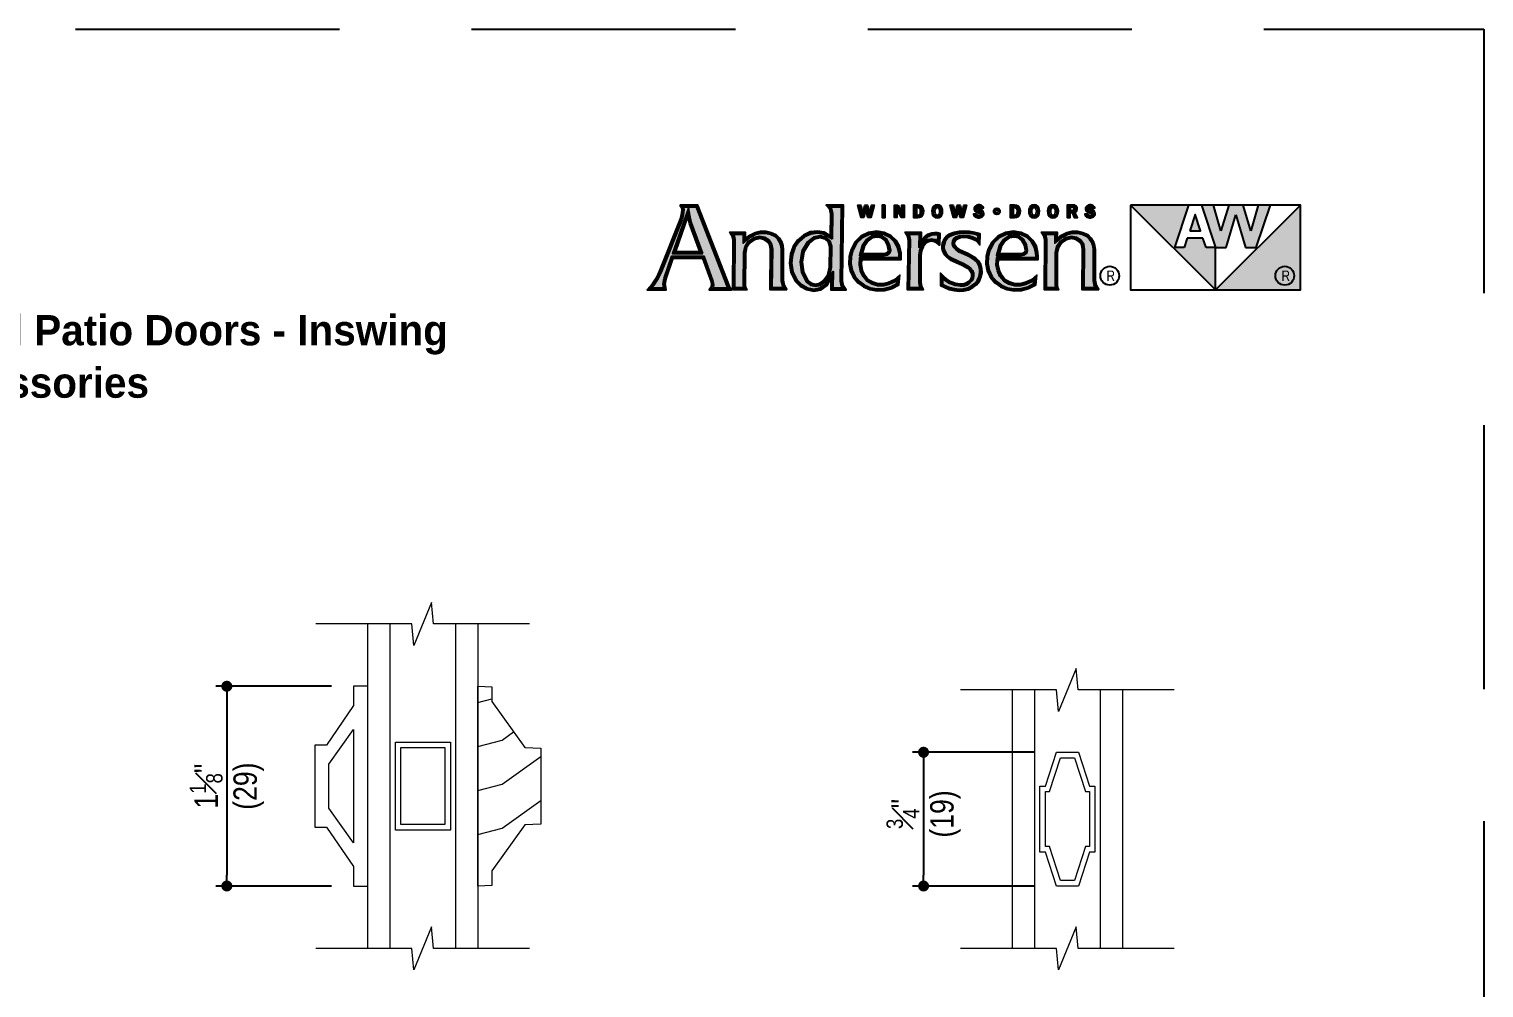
# Model space of a CAD drawing. Extents: x 0 to 323, y 0 to 44.
# Drawn here: x 314.74 to 323, y 38.55 to 44 of the extents above; entities that cross this region are included whole.
import ezdxf

# ---------------------------------------------------------------- set-up
doc = ezdxf.new("R2010")
doc.units = 0
doc.header["$LTSCALE"] = 6
doc.header["$MEASUREMENT"] = 0
doc.linetypes.add('DASHED', pattern=[0.75, 0.5, -0.25])
doc.layers.get('0').update_dxf_attribs({"linetype": 'CONTINUOUS'})
doc.layers.get('Defpoints').update_dxf_attribs({"linetype": 'CONTINUOUS'})
doc.layers.add('A-ANNO-DIMS', color=3, linetype='CONTINUOUS')
doc.layers.add('A-ANNO-TEXT', color=4, linetype='CONTINUOUS')
doc.layers.add('A-DETL-MCUT', color=6, linetype='CONTINUOUS', lineweight=20)
doc.layers.add('A-DETL-PATT', color=8, linetype='CONTINUOUS', lineweight=5)
doc.layers.add('PLOT VIEW', color=1, linetype='DASHED', plot=False)
doc.styles.add('ADF Text', font='FRABK.TTF', dxfattribs={"width": 0.85})
doc.dimstyles.new('ADF 6 inches equals 1 foot', dxfattribs={"dimtxt": 0.132812, "dimasz": 0.0625, "dimexe": 0.0625, "dimexo": 0.125, "dimgap": 0.03125, "dimtad": 1, "dimdec": 6, "dimzin": 3, "dimdsep": 46, "dimlunit": 4, "dimtxsty": 'ADF Text', "dimblk": 'DOT', "dimcen": 0, "dimclrd": 256, "dimclre": 256, "dimclrt": 256, "dimadec": 0, "dimazin": 0, "dimtfac": 0.7, "dimtdec": 6, "dimtix": 1, "dimtmove": 0, "dimatfit": 0, "dimldrblk": 'DOT', "dimfxl": 0, "dimfrac": 1, "dimtolj": 1, "dimtzin": 4, "dimlwd": -1, "dimlwe": -1, "dimarcsym": 0})

# ---------------------------------------------------------------- blocks, each defined once
blk = doc.blocks.new('AW  Logo')
at = {"layer": 'A-ANNO-TEXT'}
h = blk.add_hatch(color=8, dxfattribs=at)
h.dxf.hatch_style = 1
h.paths.add_polyline_path([(-8.861, -2.582), (-8.757, -2.867), (-8.751, -2.906), (-8.759, -2.941), (-8.587, -2.941), (-8.593, -2.929), (-8.945, -2.023), (-9.093, -2.023), (-9.088, -2.056), (-9.094, -2.114), (-9.109, -2.164), (-9.347, -2.763), (-9.384, -2.84), (-9.431, -2.913), (-9.453, -2.941), (-9.316, -2.941), (-9.323, -2.899), (-9.313, -2.833), (-9.226, -2.582)])
h.paths.add_polyline_path([(-8.872, -2.552), (-9.216, -2.552), (-9.037, -2.035), (-9.012, -2.161), (-9.001, -2.201)], flags=16)
h.paths.add_polyline_path([(-8.889, -2.541), (-9.199, -2.541), (-9.04, -2.079), (-9.023, -2.164), (-9.012, -2.205)], flags=0)
h.paths.add_polyline_path([(-8.905, -2.529), (-9.183, -2.529), (-9.043, -2.124), (-9.023, -2.208)], flags=0)
h.paths.add_polyline_path([(-8.411, -2.544), (-8.397, -2.475), (-8.357, -2.415), (-8.297, -2.374), (-8.227, -2.358), (-8.169, -2.368), (-8.12, -2.399), (-8.088, -2.448), (-8.079, -2.503), (-8.083, -2.941), (-7.957, -2.941), (-7.969, -2.92), (-7.981, -2.857), (-7.981, -2.512), (-7.986, -2.466), (-8.001, -2.423), (-8.025, -2.385), (-8.055, -2.354), (-8.105, -2.332), (-8.159, -2.321), (-8.215, -2.321), (-8.27, -2.332), (-8.326, -2.362), (-8.416, -2.434), (-8.415, -2.33), (-8.524, -2.33), (-8.517, -2.34), (-8.506, -2.396), (-8.509, -2.941), (-8.409, -2.941), (-8.414, -2.91)])
h.paths.add_polyline_path([(-7.298, -2.023), (-7.421, -2.023), (-7.413, -2.032), (-7.398, -2.096), (-7.403, -2.389), (-7.501, -2.331), (-7.57, -2.319), (-7.647, -2.329), (-7.717, -2.361), (-7.78, -2.415), (-7.826, -2.482), (-7.854, -2.56), (-7.866, -2.661), (-7.849, -2.76), (-7.805, -2.85), (-7.752, -2.903), (-7.686, -2.939), (-7.613, -2.954), (-7.539, -2.94), (-7.478, -2.897), (-7.393, -2.755), (-7.395, -2.941), (-7.287, -2.941), (-7.296, -2.927), (-7.308, -2.866)])
h.paths.add_polyline_path([(-7.406, -2.468), (-7.409, -2.71), (-7.433, -2.8), (-7.487, -2.876), (-7.534, -2.91), (-7.591, -2.922), (-7.648, -2.91), (-7.696, -2.875), (-7.75, -2.766), (-7.767, -2.647), (-7.746, -2.525), (-7.684, -2.416), (-7.616, -2.366), (-7.539, -2.35), (-7.472, -2.367), (-7.426, -2.41)], flags=16)
h.paths.add_polyline_path([(-7.418, -2.469), (-7.42, -2.709), (-7.444, -2.795), (-7.495, -2.868), (-7.538, -2.899), (-7.591, -2.91), (-7.643, -2.899), (-7.687, -2.868), (-7.739, -2.762), (-7.755, -2.647), (-7.735, -2.529), (-7.675, -2.424), (-7.611, -2.377), (-7.539, -2.362), (-7.478, -2.378), (-7.436, -2.417)], flags=0)
h.paths.add_polyline_path([(-7.429, -2.471), (-7.432, -2.707), (-7.454, -2.79), (-7.504, -2.86), (-7.543, -2.889), (-7.591, -2.899), (-7.638, -2.889), (-7.678, -2.86), (-7.728, -2.759), (-7.744, -2.647), (-7.724, -2.533), (-7.666, -2.432), (-7.606, -2.387), (-7.539, -2.374), (-7.483, -2.388), (-7.446, -2.423)], flags=0)
h.paths.add_polyline_path([(-7.089, -2.594), (-6.643, -2.594), (-6.642, -2.581), (-6.644, -2.545), (-6.661, -2.477), (-6.696, -2.417), (-6.746, -2.369), (-6.818, -2.333), (-6.897, -2.32), (-6.984, -2.334), (-7.062, -2.373), (-7.126, -2.434), (-7.167, -2.513), (-7.187, -2.587), (-7.19, -2.664), (-7.175, -2.739), (-7.144, -2.809), (-7.097, -2.865), (-7.037, -2.91), (-6.968, -2.939), (-6.891, -2.952), (-6.812, -2.948), (-6.736, -2.928), (-6.667, -2.891), (-6.663, -2.852), (-6.682, -2.868), (-6.758, -2.902), (-6.821, -2.918), (-6.887, -2.917), (-6.95, -2.899), (-7.008, -2.865), (-7.052, -2.811), (-7.081, -2.749), (-7.094, -2.681)])
h.paths.add_polyline_path([(-7.094, -2.573), (-7.061, -2.463), (-7.012, -2.39), (-6.955, -2.351), (-6.888, -2.339), (-6.83, -2.352), (-6.784, -2.388), (-6.751, -2.447), (-6.738, -2.515), (-6.747, -2.545), (-6.772, -2.566), (-6.811, -2.573)], flags=16)
h.paths.add_polyline_path([(-7.078, -2.561), (-7.051, -2.468), (-7.003, -2.398), (-6.951, -2.362), (-6.888, -2.351), (-6.836, -2.363), (-6.793, -2.396), (-6.762, -2.451), (-6.75, -2.514), (-6.757, -2.538), (-6.777, -2.555), (-6.812, -2.561)], flags=0)
h.paths.add_polyline_path([(-7.063, -2.55), (-7.04, -2.473), (-6.995, -2.406), (-6.947, -2.373), (-6.888, -2.363), (-6.841, -2.373), (-6.802, -2.404), (-6.773, -2.455), (-6.762, -2.514), (-6.767, -2.531), (-6.782, -2.544), (-6.813, -2.55)], flags=0)
h.paths.add_polyline_path([(-6.418, -2.571), (-6.413, -2.516), (-6.391, -2.462), (-6.354, -2.415), (-6.316, -2.395), (-6.275, -2.388), (-6.233, -2.394), (-6.205, -2.408), (-6.203, -2.338), (-6.212, -2.335), (-6.239, -2.333), (-6.264, -2.336), (-6.305, -2.352), (-6.34, -2.378), (-6.417, -2.479), (-6.416, -2.33), (-6.532, -2.33), (-6.524, -2.342), (-6.513, -2.4), (-6.524, -2.941), (-6.405, -2.941), (-6.41, -2.93), (-6.42, -2.88)])
h.paths.add_polyline_path([(-5.96, -2.534), (-5.996, -2.51), (-6.027, -2.476), (-6.038, -2.442), (-6.032, -2.407), (-6.016, -2.381), (-5.993, -2.362), (-5.952, -2.346), (-5.909, -2.341), (-5.856, -2.346), (-5.806, -2.361), (-5.768, -2.379), (-5.747, -2.394), (-5.746, -2.344), (-5.787, -2.332), (-5.846, -2.323), (-5.905, -2.319), (-5.959, -2.322), (-6.011, -2.333), (-6.06, -2.353), (-6.085, -2.369), (-6.105, -2.39), (-6.12, -2.415), (-6.129, -2.44), (-6.134, -2.466), (-6.133, -2.492), (-6.128, -2.517), (-6.109, -2.55), (-6.083, -2.579), (-6.049, -2.601), (-5.918, -2.662), (-5.853, -2.698), (-5.829, -2.719), (-5.81, -2.745), (-5.798, -2.775), (-5.797, -2.806), (-5.803, -2.835), (-5.817, -2.862), (-5.843, -2.889), (-5.874, -2.909), (-5.909, -2.92), (-5.945, -2.922), (-6.007, -2.914), (-6.067, -2.892), (-6.119, -2.857), (-6.149, -2.83), (-6.151, -2.899), (-6.115, -2.917), (-6.066, -2.936), (-6.014, -2.949), (-5.962, -2.954), (-5.911, -2.952), (-5.863, -2.94), (-5.819, -2.919), (-5.78, -2.889), (-5.751, -2.852), (-5.732, -2.81), (-5.724, -2.764), (-5.725, -2.723), (-5.737, -2.684), (-5.758, -2.65), (-5.788, -2.621), (-5.828, -2.595), (-5.872, -2.573)])
h.paths.add_polyline_path([(-5.534, -2.594), (-5.087, -2.594), (-5.086, -2.581), (-5.089, -2.545), (-5.106, -2.477), (-5.14, -2.417), (-5.19, -2.369), (-5.262, -2.333), (-5.342, -2.32), (-5.428, -2.334), (-5.507, -2.373), (-5.57, -2.434), (-5.612, -2.513), (-5.632, -2.587), (-5.635, -2.664), (-5.62, -2.739), (-5.589, -2.809), (-5.541, -2.865), (-5.481, -2.91), (-5.413, -2.939), (-5.335, -2.952), (-5.257, -2.948), (-5.181, -2.928), (-5.112, -2.891), (-5.108, -2.852), (-5.127, -2.868), (-5.202, -2.902), (-5.265, -2.918), (-5.331, -2.917), (-5.395, -2.899), (-5.453, -2.865), (-5.497, -2.811), (-5.526, -2.749), (-5.539, -2.681)])
h.paths.add_polyline_path([(-5.506, -2.463), (-5.456, -2.39), (-5.4, -2.351), (-5.332, -2.339), (-5.275, -2.352), (-5.229, -2.388), (-5.195, -2.447), (-5.183, -2.515), (-5.192, -2.545), (-5.217, -2.566), (-5.255, -2.573), (-5.538, -2.573)], flags=16)
h.paths.add_polyline_path([(-5.523, -2.561), (-5.495, -2.468), (-5.448, -2.398), (-5.396, -2.362), (-5.333, -2.351), (-5.28, -2.363), (-5.238, -2.396), (-5.206, -2.451), (-5.195, -2.514), (-5.202, -2.538), (-5.222, -2.555), (-5.256, -2.561)], flags=0)
h.paths.add_polyline_path([(-5.507, -2.55), (-5.485, -2.473), (-5.44, -2.406), (-5.391, -2.373), (-5.333, -2.363), (-5.285, -2.373), (-5.247, -2.404), (-5.217, -2.455), (-5.206, -2.514), (-5.212, -2.531), (-5.227, -2.544), (-5.257, -2.55)], flags=0)
h.paths.add_polyline_path([(-4.968, -2.941), (-4.867, -2.941), (-4.872, -2.91), (-4.869, -2.544), (-4.855, -2.475), (-4.815, -2.415), (-4.756, -2.374), (-4.685, -2.358), (-4.628, -2.368), (-4.579, -2.399), (-4.546, -2.448), (-4.537, -2.503), (-4.541, -2.941), (-4.416, -2.941), (-4.427, -2.92), (-4.439, -2.857), (-4.439, -2.512), (-4.444, -2.466), (-4.459, -2.423), (-4.483, -2.385), (-4.514, -2.354), (-4.563, -2.332), (-4.618, -2.321), (-4.674, -2.321), (-4.728, -2.332), (-4.784, -2.362), (-4.874, -2.434), (-4.873, -2.33), (-4.982, -2.33), (-4.975, -2.34), (-4.964, -2.396)])
h = blk.add_hatch(color=8, dxfattribs=at)
h.dxf.hatch_style = 1
h.paths.add_polyline_path([(-3.049, -2.964), (-3.049, -2.483), (-3.156, -2.483), (-3.191, -2.376), (-3.369, -2.376), (-3.405, -2.483), (-3.512, -2.483), (-3.352, -2), (-4.014, -2)])
h.paths.add_polyline_path([(-3.28, -2.107), (-3.342, -2.293), (-3.219, -2.293)], flags=17)
h.paths.add_polyline_path([(-2.646, -2.292), (-2.736, -2), (-2.899, -2), (-2.988, -2.292), (-3.071, -2), (-3.209, -2), (-3.049, -2.483), (-2.927, -2.483), (-2.817, -2.112), (-2.707, -2.483), (-2.586, -2.483), (-2.425, -2), (-2.563, -2)])
h.paths.add_polyline_path([(-2.083, -2), (-3.049, -2.964), (-2.083, -2.964)])
at = {"layer": 'A-ANNO-TEXT', "color": 253}
for p, q in [((-6.818, -2), (-6.818, -2.143)), ((-4.636, -2.143), (-4.666, -2.074))]:
    blk.add_line(p, q, dxfattribs=at)
at = {"layer": 'A-ANNO-TEXT', "color": 8}
for p, q in [((-2.083, -2), (-4.014, -2)), ((-3.512, -2.483), (-3.352, -2)), ((-3.209, -2), (-3.049, -2.483)), ((-2.988, -2.292), (-3.071, -2)), ((-2.899, -2), (-2.988, -2.292)), ((-2.927, -2.483), (-2.817, -2.112)), ((-2.817, -2.112), (-2.707, -2.483)), ((-2.646, -2.292), (-2.736, -2)), ((-2.563, -2), (-2.646, -2.292)), ((-2.586, -2.483), (-2.425, -2)), ((-3.369, -2.376), (-3.405, -2.483)), ((-3.191, -2.376), (-3.369, -2.376)), ((-3.156, -2.483), (-3.191, -2.376)), ((-3.405, -2.483), (-3.512, -2.483)), ((-3.049, -2.483), (-3.156, -2.483)), ((-3.049, -2.964), (-3.049, -2.483)), ((-3.049, -2.483), (-2.927, -2.483)), ((-2.707, -2.483), (-2.586, -2.483))]:
    blk.add_line(p, q, dxfattribs=at).dxf.unprotected_set("ltscale", 0)
for points in [[(-9.133, -2), (-9.116, -2.029), (-9.111, -2.057), (-9.117, -2.11), (-9.13, -2.156), (-9.368, -2.754), (-9.404, -2.829), (-9.449, -2.9), (-9.503, -2.964), (-9.288, -2.964), (-9.299, -2.898), (-9.29, -2.839), (-9.209, -2.605), (-8.877, -2.605), (-8.779, -2.873), (-8.775, -2.905), (-8.782, -2.936), (-8.799, -2.964), (-8.547, -2.964), (-8.56, -2.943), (-8.571, -2.92), (-8.929, -2)], [(-9.023, -2.208), (-9.043, -2.124), (-9.183, -2.529), (-8.905, -2.529)], [(-7.426, -2.349), (-7.493, -2.309), (-7.569, -2.296), (-7.654, -2.306), (-7.729, -2.342), (-7.797, -2.399), (-7.847, -2.472), (-7.877, -2.555), (-7.889, -2.661), (-7.871, -2.767), (-7.824, -2.863), (-7.766, -2.922), (-7.694, -2.961), (-7.613, -2.977), (-7.53, -2.962), (-7.46, -2.913), (-7.417, -2.84), (-7.419, -2.964), (-7.243, -2.964), (-7.275, -2.918), (-7.285, -2.864), (-7.275, -2), (-7.471, -2), (-7.434, -2.043), (-7.421, -2.098)], [(-7.056, -2.096), (-7.033, -2), (-7.001, -2), (-6.978, -2.096), (-6.956, -2), (-6.928, -2), (-6.965, -2.143), (-6.998, -2.143), (-7.02, -2.048), (-7.043, -2.143), (-7.075, -2.143), (-7.112, -2), (-7.078, -2)], [(-6.801, -2), (-6.834, -2), (-6.834, -2.143), (-6.801, -2.143)], [(-6.659, -2), (-6.611, -2.085), (-6.611, -2), (-6.585, -2), (-6.585, -2.143), (-6.614, -2.143), (-6.669, -2.047), (-6.669, -2.143), (-6.695, -2.143), (-6.695, -2)], [(-6.39, -2.014), (-6.41, -2.004), (-6.432, -2), (-6.48, -2), (-6.48, -2.143), (-6.432, -2.143), (-6.41, -2.139), (-6.39, -2.128), (-6.374, -2.112), (-6.365, -2.091), (-6.363, -2.071), (-6.365, -2.052), (-6.374, -2.031)], [(-6.401, -2.093), (-6.398, -2.079), (-6.398, -2.064), (-6.401, -2.05), (-6.408, -2.038), (-6.419, -2.03), (-6.432, -2.027), (-6.447, -2.027), (-6.447, -2.116), (-6.432, -2.116), (-6.419, -2.113), (-6.408, -2.105)], [(-6.169, -2.014), (-6.188, -2.002), (-6.21, -1.998), (-6.232, -2.002), (-6.25, -2.014), (-6.263, -2.033), (-6.269, -2.052), (-6.271, -2.071), (-6.269, -2.091), (-6.263, -2.11), (-6.25, -2.128), (-6.232, -2.141), (-6.21, -2.145), (-6.188, -2.141), (-6.169, -2.128), (-6.157, -2.11), (-6.151, -2.091), (-6.149, -2.071), (-6.151, -2.052), (-6.157, -2.033)], [(-6.223, -2.113), (-6.231, -2.101), (-6.235, -2.086), (-6.236, -2.071), (-6.235, -2.056), (-6.231, -2.041), (-6.223, -2.03), (-6.21, -2.025), (-6.196, -2.03), (-6.188, -2.041), (-6.185, -2.056), (-6.184, -2.071), (-6.185, -2.086), (-6.188, -2.101), (-6.196, -2.113), (-6.21, -2.118)], [(-6.006, -2.096), (-5.983, -2), (-5.951, -2), (-5.928, -2.096), (-5.906, -2), (-5.878, -2), (-5.915, -2.143), (-5.948, -2.143), (-5.97, -2.048), (-5.993, -2.143), (-6.025, -2.143), (-6.062, -2), (-6.028, -2)], [(-5.787, -2.125), (-5.779, -2.133), (-5.769, -2.139), (-5.758, -2.143), (-5.746, -2.145), (-5.734, -2.145), (-5.723, -2.143), (-5.711, -2.139), (-5.701, -2.134), (-5.692, -2.127), (-5.686, -2.118), (-5.682, -2.107), (-5.681, -2.096), (-5.683, -2.085), (-5.688, -2.075), (-5.695, -2.067), (-5.704, -2.061), (-5.719, -2.055), (-5.734, -2.052), (-5.742, -2.05), (-5.75, -2.048), (-5.755, -2.043), (-5.757, -2.036), (-5.754, -2.029), (-5.748, -2.026), (-5.74, -2.024), (-5.731, -2.025), (-5.725, -2.026), (-5.72, -2.03), (-5.715, -2.035), (-5.713, -2.041), (-5.685, -2.031), (-5.69, -2.021), (-5.697, -2.012), (-5.707, -2.005), (-5.718, -2.001), (-5.731, -1.998), (-5.745, -1.998), (-5.759, -2.001), (-5.772, -2.007), (-5.781, -2.015), (-5.787, -2.025), (-5.79, -2.036), (-5.79, -2.048), (-5.787, -2.059), (-5.781, -2.069), (-5.772, -2.076), (-5.762, -2.081), (-5.751, -2.085), (-5.74, -2.087), (-5.731, -2.089), (-5.722, -2.092), (-5.717, -2.097), (-5.715, -2.103), (-5.717, -2.11), (-5.722, -2.115), (-5.735, -2.118), (-5.749, -2.117), (-5.755, -2.114), (-5.76, -2.11), (-5.764, -2.105), (-5.766, -2.098), (-5.797, -2.105), (-5.794, -2.116)], [(-5.29, -2.014), (-5.31, -2.004), (-5.333, -2), (-5.381, -2), (-5.381, -2.143), (-5.333, -2.143), (-5.31, -2.139), (-5.29, -2.128), (-5.275, -2.112), (-5.266, -2.091), (-5.263, -2.071), (-5.266, -2.052), (-5.275, -2.031)], [(-5.301, -2.093), (-5.298, -2.079), (-5.298, -2.064), (-5.301, -2.05), (-5.308, -2.038), (-5.319, -2.03), (-5.333, -2.027), (-5.347, -2.027), (-5.347, -2.116), (-5.333, -2.116), (-5.319, -2.113), (-5.308, -2.105)], [(-5.069, -2.014), (-5.088, -2.002), (-5.11, -1.998), (-5.132, -2.002), (-5.151, -2.014), (-5.163, -2.033), (-5.169, -2.052), (-5.171, -2.071), (-5.169, -2.091), (-5.163, -2.11), (-5.151, -2.128), (-5.132, -2.141), (-5.11, -2.145), (-5.088, -2.141), (-5.069, -2.128), (-5.057, -2.11), (-5.051, -2.091), (-5.049, -2.071), (-5.051, -2.052), (-5.057, -2.033)], [(-5.123, -2.113), (-5.132, -2.101), (-5.135, -2.086), (-5.136, -2.071), (-5.135, -2.056), (-5.132, -2.041), (-5.123, -2.03), (-5.11, -2.025), (-5.097, -2.03), (-5.088, -2.041), (-5.085, -2.056), (-5.084, -2.071), (-5.085, -2.086), (-5.088, -2.101), (-5.097, -2.113), (-5.11, -2.118)], [(-4.854, -2.014), (-4.873, -2.002), (-4.895, -1.998), (-4.917, -2.002), (-4.935, -2.014), (-4.948, -2.033), (-4.954, -2.052), (-4.956, -2.071), (-4.954, -2.091), (-4.948, -2.11), (-4.935, -2.128), (-4.917, -2.141), (-4.895, -2.145), (-4.873, -2.141), (-4.854, -2.128), (-4.842, -2.11), (-4.836, -2.091), (-4.834, -2.071), (-4.836, -2.052), (-4.842, -2.033)], [(-4.908, -2.113), (-4.916, -2.101), (-4.92, -2.086), (-4.921, -2.071), (-4.92, -2.056), (-4.916, -2.041), (-4.908, -2.03), (-4.895, -2.025), (-4.881, -2.03), (-4.873, -2.041), (-4.87, -2.056), (-4.869, -2.071), (-4.87, -2.086), (-4.873, -2.101), (-4.881, -2.113), (-4.895, -2.118)], [(-4.625, -2.06), (-4.621, -2.047), (-4.621, -2.033), (-4.627, -2.02), (-4.636, -2.009), (-4.648, -2.002), (-4.662, -2), (-4.735, -2), (-4.735, -2.143), (-4.701, -2.143), (-4.701, -2.086), (-4.677, -2.086), (-4.655, -2.143), (-4.618, -2.143), (-4.645, -2.08), (-4.633, -2.072)], [(-4.701, -2.062), (-4.672, -2.062), (-4.663, -2.059), (-4.657, -2.053), (-4.654, -2.043), (-4.657, -2.034), (-4.663, -2.028), (-4.672, -2.025), (-4.701, -2.025)], [(-4.523, -2.125), (-4.514, -2.133), (-4.505, -2.139), (-4.493, -2.143), (-4.481, -2.145), (-4.469, -2.145), (-4.458, -2.143), (-4.446, -2.139), (-4.436, -2.134), (-4.427, -2.127), (-4.421, -2.118), (-4.417, -2.107), (-4.416, -2.096), (-4.418, -2.085), (-4.423, -2.075), (-4.43, -2.067), (-4.439, -2.061), (-4.454, -2.055), (-4.469, -2.052), (-4.477, -2.05), (-4.485, -2.048), (-4.49, -2.043), (-4.492, -2.036), (-4.489, -2.029), (-4.483, -2.026), (-4.475, -2.024), (-4.466, -2.025), (-4.46, -2.026), (-4.455, -2.03), (-4.451, -2.035), (-4.448, -2.041), (-4.42, -2.031), (-4.425, -2.021), (-4.433, -2.012), (-4.442, -2.005), (-4.453, -2.001), (-4.466, -1.998), (-4.48, -1.998), (-4.494, -2.001), (-4.507, -2.007), (-4.516, -2.015), (-4.522, -2.025), (-4.525, -2.036), (-4.525, -2.048), (-4.522, -2.059), (-4.516, -2.069), (-4.507, -2.076), (-4.497, -2.081), (-4.486, -2.085), (-4.475, -2.087), (-4.466, -2.089), (-4.457, -2.092), (-4.452, -2.097), (-4.45, -2.103), (-4.452, -2.11), (-4.457, -2.115), (-4.47, -2.118), (-4.484, -2.117), (-4.49, -2.114), (-4.496, -2.11), (-4.499, -2.105), (-4.502, -2.098), (-4.532, -2.105), (-4.529, -2.116)], [(-4.014, -2), (-4.014, -2.964), (-2.083, -2.964), (-2.083, -2), (-3.049, -2.964)], [(-3.342, -2.293), (-3.219, -2.293), (-3.28, -2.107)], [(-7.918, -2.964), (-8.106, -2.964), (-8.102, -2.505), (-8.11, -2.457), (-8.137, -2.416), (-8.178, -2.39), (-8.226, -2.381), (-8.288, -2.395), (-8.34, -2.431), (-8.375, -2.484), (-8.388, -2.546), (-8.391, -2.909), (-8.386, -2.938), (-8.372, -2.964), (-8.533, -2.964), (-8.529, -2.399), (-8.539, -2.349), (-8.565, -2.307), (-8.391, -2.307), (-8.392, -2.385), (-8.338, -2.343), (-8.277, -2.311), (-8.218, -2.298), (-8.157, -2.298), (-8.098, -2.31), (-8.042, -2.335), (-8.007, -2.371), (-7.98, -2.413), (-7.964, -2.461), (-7.958, -2.51), (-7.958, -2.854), (-7.947, -2.912)], [(-7.189, -2.504), (-7.21, -2.584), (-7.213, -2.666), (-7.197, -2.746), (-7.164, -2.821), (-7.113, -2.882), (-7.048, -2.93), (-6.975, -2.961), (-6.892, -2.975), (-6.808, -2.971), (-6.727, -2.949), (-6.645, -2.906), (-6.635, -2.798), (-6.695, -2.848), (-6.765, -2.88), (-6.824, -2.894), (-6.883, -2.894), (-6.941, -2.878), (-6.993, -2.848), (-7.033, -2.799), (-7.059, -2.742), (-7.071, -2.68), (-7.067, -2.617), (-6.621, -2.617), (-6.619, -2.581), (-6.621, -2.541), (-6.639, -2.468), (-6.677, -2.402), (-6.732, -2.35), (-6.811, -2.311), (-6.897, -2.297), (-6.991, -2.312), (-7.076, -2.354), (-7.144, -2.42)], [(-6.239, -2.31), (-6.209, -2.313), (-6.179, -2.321), (-6.184, -2.456), (-6.209, -2.432), (-6.24, -2.416), (-6.274, -2.411), (-6.308, -2.417), (-6.339, -2.433), (-6.371, -2.473), (-6.39, -2.521), (-6.395, -2.572), (-6.397, -2.878), (-6.388, -2.922), (-6.369, -2.964), (-6.547, -2.964), (-6.536, -2.402), (-6.546, -2.351), (-6.575, -2.307), (-6.392, -2.307), (-6.393, -2.41), (-6.356, -2.361), (-6.317, -2.331), (-6.27, -2.314)], [(-5.843, -2.3), (-5.905, -2.296), (-5.962, -2.299), (-6.018, -2.311), (-6.071, -2.332), (-6.1, -2.351), (-6.124, -2.376), (-6.141, -2.405), (-6.152, -2.434), (-6.157, -2.464), (-6.156, -2.495), (-6.149, -2.525), (-6.128, -2.564), (-6.098, -2.597), (-6.061, -2.621), (-5.928, -2.682), (-5.866, -2.717), (-5.846, -2.734), (-5.831, -2.756), (-5.821, -2.78), (-5.82, -2.804), (-5.825, -2.828), (-5.836, -2.849), (-5.857, -2.871), (-5.884, -2.888), (-5.913, -2.897), (-5.944, -2.899), (-6.002, -2.892), (-6.056, -2.871), (-6.105, -2.839), (-6.14, -2.807), (-6.171, -2.773), (-6.174, -2.913), (-6.124, -2.938), (-6.073, -2.958), (-6.018, -2.972), (-5.962, -2.977), (-5.908, -2.975), (-5.855, -2.962), (-5.806, -2.938), (-5.763, -2.905), (-5.731, -2.864), (-5.71, -2.817), (-5.701, -2.765), (-5.703, -2.719), (-5.716, -2.675), (-5.74, -2.635), (-5.773, -2.603), (-5.816, -2.575), (-5.863, -2.552), (-5.949, -2.513), (-5.981, -2.492), (-6.007, -2.464), (-6.014, -2.44), (-6.01, -2.415), (-5.998, -2.396), (-5.981, -2.382), (-5.946, -2.368), (-5.909, -2.364), (-5.861, -2.369), (-5.814, -2.383), (-5.78, -2.399), (-5.75, -2.421), (-5.725, -2.45), (-5.723, -2.327), (-5.782, -2.31)], [(-5.634, -2.504), (-5.655, -2.584), (-5.658, -2.666), (-5.642, -2.746), (-5.609, -2.821), (-5.557, -2.882), (-5.493, -2.93), (-5.419, -2.961), (-5.337, -2.975), (-5.253, -2.971), (-5.172, -2.949), (-5.09, -2.906), (-5.08, -2.798), (-5.139, -2.848), (-5.21, -2.88), (-5.268, -2.894), (-5.328, -2.894), (-5.386, -2.878), (-5.437, -2.848), (-5.477, -2.799), (-5.504, -2.742), (-5.516, -2.68), (-5.512, -2.617), (-5.065, -2.617), (-5.063, -2.581), (-5.066, -2.541), (-5.084, -2.468), (-5.122, -2.402), (-5.177, -2.35), (-5.255, -2.311), (-5.342, -2.297), (-5.436, -2.312), (-5.521, -2.354), (-5.589, -2.42)], [(-4.376, -2.964), (-4.564, -2.964), (-4.56, -2.505), (-4.568, -2.457), (-4.595, -2.416), (-4.636, -2.39), (-4.684, -2.381), (-4.746, -2.395), (-4.798, -2.431), (-4.833, -2.484), (-4.846, -2.546), (-4.849, -2.909), (-4.845, -2.938), (-4.831, -2.964), (-4.991, -2.964), (-4.987, -2.399), (-4.997, -2.349), (-5.024, -2.307), (-4.849, -2.307), (-4.851, -2.385), (-4.797, -2.343), (-4.736, -2.311), (-4.676, -2.298), (-4.615, -2.298), (-4.556, -2.31), (-4.5, -2.335), (-4.465, -2.371), (-4.438, -2.413), (-4.422, -2.461), (-4.416, -2.51), (-4.416, -2.854), (-4.405, -2.912)], [(-7.666, -2.432), (-7.724, -2.533), (-7.744, -2.647), (-7.728, -2.759), (-7.678, -2.86), (-7.638, -2.889), (-7.591, -2.899), (-7.543, -2.889), (-7.504, -2.86), (-7.454, -2.79), (-7.432, -2.707), (-7.429, -2.471), (-7.446, -2.423), (-7.483, -2.388), (-7.539, -2.374), (-7.606, -2.387)], [(-6.782, -2.544), (-6.767, -2.531), (-6.762, -2.514), (-6.773, -2.455), (-6.802, -2.404), (-6.841, -2.373), (-6.888, -2.363), (-6.947, -2.373), (-6.995, -2.406), (-7.04, -2.473), (-7.063, -2.55), (-6.813, -2.55)], [(-5.227, -2.544), (-5.212, -2.531), (-5.206, -2.514), (-5.217, -2.455), (-5.247, -2.404), (-5.285, -2.373), (-5.333, -2.363), (-5.391, -2.373), (-5.44, -2.406), (-5.485, -2.473), (-5.507, -2.55), (-5.257, -2.55)]]:
    blk.add_lwpolyline(points, close=True, dxfattribs=at).dxf.unprotected_set("ltscale", 0)
at = {"layer": 'A-ANNO-TEXT', "color": 254}
for points in [[(-8.778, -2.952), (-8.568, -2.952), (-8.576, -2.939), (-8.582, -2.925), (-8.937, -2.011), (-9.113, -2.011), (-9.103, -2.032), (-9.1, -2.056), (-9.106, -2.112), (-9.12, -2.16), (-9.357, -2.758), (-9.394, -2.835), (-9.44, -2.906), (-9.478, -2.952), (-9.302, -2.952), (-9.311, -2.898), (-9.302, -2.836), (-9.218, -2.593), (-8.869, -2.593), (-8.768, -2.87), (-8.763, -2.905), (-8.771, -2.941)], [(-8.759, -2.941), (-8.587, -2.941), (-8.593, -2.929), (-8.945, -2.023), (-9.095, -2.023), (-9.092, -2.028), (-9.088, -2.056), (-9.094, -2.114), (-9.109, -2.164), (-9.347, -2.763), (-9.384, -2.84), (-9.431, -2.913), (-9.453, -2.941), (-9.316, -2.941), (-9.323, -2.899), (-9.313, -2.833), (-9.226, -2.582), (-8.861, -2.582), (-8.757, -2.867), (-8.751, -2.906)], [(-8.872, -2.552), (-9.001, -2.201), (-9.012, -2.161), (-9.037, -2.035), (-9.216, -2.552)], [(-8.889, -2.541), (-9.012, -2.205), (-9.023, -2.164), (-9.04, -2.079), (-9.199, -2.541)], [(-7.414, -2.369), (-7.497, -2.32), (-7.569, -2.308), (-7.65, -2.317), (-7.723, -2.352), (-7.788, -2.407), (-7.837, -2.477), (-7.866, -2.557), (-7.878, -2.661), (-7.86, -2.763), (-7.814, -2.856), (-7.759, -2.912), (-7.69, -2.95), (-7.613, -2.966), (-7.534, -2.951), (-7.469, -2.905), (-7.405, -2.797), (-7.407, -2.952), (-7.265, -2.952), (-7.285, -2.923), (-7.297, -2.865), (-7.287, -2.011), (-7.446, -2.011), (-7.424, -2.038), (-7.409, -2.097)], [(-7.403, -2.389), (-7.501, -2.331), (-7.57, -2.319), (-7.647, -2.329), (-7.717, -2.361), (-7.78, -2.415), (-7.826, -2.482), (-7.854, -2.56), (-7.866, -2.661), (-7.849, -2.76), (-7.805, -2.85), (-7.752, -2.903), (-7.686, -2.939), (-7.613, -2.954), (-7.539, -2.94), (-7.478, -2.897), (-7.393, -2.755), (-7.395, -2.941), (-7.287, -2.941), (-7.296, -2.927), (-7.308, -2.866), (-7.298, -2.023), (-7.421, -2.023), (-7.413, -2.032), (-7.398, -2.096)], [(-7.938, -2.952), (-8.094, -2.952), (-8.09, -2.504), (-8.099, -2.453), (-8.129, -2.408), (-8.174, -2.379), (-8.226, -2.37), (-8.293, -2.384), (-8.349, -2.423), (-8.386, -2.48), (-8.399, -2.545), (-8.403, -2.909), (-8.397, -2.942), (-8.392, -2.952), (-8.521, -2.952), (-8.517, -2.397), (-8.528, -2.345), (-8.544, -2.318), (-8.403, -2.318), (-8.404, -2.409), (-8.332, -2.352), (-8.274, -2.321), (-8.217, -2.309), (-8.158, -2.309), (-8.101, -2.321), (-8.049, -2.345), (-8.016, -2.378), (-7.991, -2.418), (-7.975, -2.463), (-7.97, -2.511), (-7.97, -2.855), (-7.958, -2.916)], [(-7.178, -2.508), (-7.199, -2.585), (-7.202, -2.665), (-7.186, -2.743), (-7.154, -2.815), (-7.105, -2.874), (-7.043, -2.92), (-6.971, -2.95), (-6.891, -2.964), (-6.81, -2.96), (-6.732, -2.938), (-6.656, -2.899), (-6.649, -2.825), (-6.689, -2.858), (-6.762, -2.891), (-6.822, -2.906), (-6.885, -2.905), (-6.946, -2.889), (-7.001, -2.857), (-7.043, -2.805), (-7.07, -2.745), (-7.083, -2.681), (-7.078, -2.605), (-6.632, -2.605), (-6.63, -2.581), (-6.633, -2.543), (-6.65, -2.472), (-6.687, -2.41), (-6.739, -2.36), (-6.814, -2.322), (-6.897, -2.309), (-6.987, -2.323), (-7.069, -2.364), (-7.135, -2.427)], [(-5.844, -2.311), (-5.905, -2.308), (-5.96, -2.311), (-6.014, -2.322), (-6.066, -2.342), (-6.092, -2.36), (-6.114, -2.383), (-6.131, -2.41), (-6.141, -2.437), (-6.145, -2.465), (-6.145, -2.493), (-6.139, -2.521), (-6.119, -2.557), (-6.09, -2.588), (-6.055, -2.611), (-5.923, -2.672), (-5.859, -2.708), (-5.837, -2.726), (-5.821, -2.75), (-5.81, -2.778), (-5.809, -2.805), (-5.814, -2.831), (-5.827, -2.856), (-5.85, -2.88), (-5.879, -2.898), (-5.911, -2.909), (-5.944, -2.911), (-6.005, -2.903), (-6.062, -2.881), (-6.112, -2.848), (-6.148, -2.816), (-6.16, -2.802), (-6.162, -2.906), (-6.12, -2.927), (-6.069, -2.947), (-6.016, -2.961), (-5.962, -2.965), (-5.909, -2.963), (-5.859, -2.951), (-5.812, -2.928), (-5.772, -2.897), (-5.741, -2.858), (-5.721, -2.813), (-5.713, -2.765), (-5.714, -2.721), (-5.726, -2.679), (-5.749, -2.642), (-5.78, -2.612), (-5.822, -2.585), (-5.868, -2.562), (-5.955, -2.524), (-5.988, -2.501), (-6.017, -2.47), (-6.026, -2.441), (-6.021, -2.411), (-6.007, -2.389), (-5.987, -2.372), (-5.949, -2.357), (-5.909, -2.353), (-5.858, -2.358), (-5.81, -2.372), (-5.774, -2.389), (-5.742, -2.413), (-5.736, -2.42), (-5.735, -2.335), (-5.785, -2.321)], [(-5.623, -2.508), (-5.643, -2.585), (-5.646, -2.665), (-5.631, -2.743), (-5.599, -2.815), (-5.549, -2.874), (-5.487, -2.92), (-5.416, -2.95), (-5.336, -2.964), (-5.255, -2.96), (-5.176, -2.938), (-5.101, -2.899), (-5.094, -2.825), (-5.133, -2.858), (-5.206, -2.891), (-5.267, -2.906), (-5.33, -2.905), (-5.39, -2.889), (-5.445, -2.857), (-5.487, -2.805), (-5.515, -2.745), (-5.527, -2.681), (-5.523, -2.605), (-5.076, -2.605), (-5.075, -2.581), (-5.077, -2.543), (-5.095, -2.472), (-5.131, -2.41), (-5.183, -2.36), (-5.259, -2.322), (-5.342, -2.309), (-5.432, -2.323), (-5.514, -2.364), (-5.579, -2.427)], [(-4.396, -2.952), (-4.552, -2.952), (-4.549, -2.504), (-4.557, -2.453), (-4.587, -2.408), (-4.632, -2.379), (-4.685, -2.37), (-4.751, -2.384), (-4.807, -2.423), (-4.844, -2.48), (-4.857, -2.545), (-4.861, -2.909), (-4.856, -2.942), (-4.85, -2.952), (-4.979, -2.952), (-4.976, -2.397), (-4.986, -2.345), (-5.003, -2.318), (-4.861, -2.318), (-4.863, -2.409), (-4.79, -2.352), (-4.732, -2.321), (-4.675, -2.309), (-4.617, -2.309), (-4.559, -2.321), (-4.507, -2.345), (-4.474, -2.378), (-4.449, -2.418), (-4.433, -2.463), (-4.428, -2.511), (-4.428, -2.855), (-4.416, -2.916)], [(-7.957, -2.941), (-8.083, -2.941), (-8.079, -2.503), (-8.088, -2.448), (-8.12, -2.399), (-8.169, -2.368), (-8.227, -2.358), (-8.297, -2.374), (-8.357, -2.415), (-8.397, -2.475), (-8.411, -2.544), (-8.414, -2.91), (-8.409, -2.941), (-8.509, -2.941), (-8.506, -2.396), (-8.517, -2.34), (-8.524, -2.33), (-8.415, -2.33), (-8.416, -2.434), (-8.326, -2.362), (-8.27, -2.332), (-8.215, -2.321), (-8.159, -2.321), (-8.105, -2.332), (-8.055, -2.354), (-8.025, -2.385), (-8.001, -2.423), (-7.986, -2.466), (-7.981, -2.512), (-7.981, -2.857), (-7.969, -2.92)], [(-7.684, -2.416), (-7.746, -2.525), (-7.767, -2.647), (-7.75, -2.766), (-7.696, -2.875), (-7.648, -2.91), (-7.591, -2.922), (-7.534, -2.91), (-7.487, -2.876), (-7.433, -2.8), (-7.409, -2.71), (-7.406, -2.468), (-7.426, -2.41), (-7.472, -2.367), (-7.539, -2.35), (-7.616, -2.366)], [(-7.675, -2.424), (-7.735, -2.529), (-7.755, -2.647), (-7.739, -2.762), (-7.687, -2.868), (-7.643, -2.899), (-7.591, -2.91), (-7.538, -2.899), (-7.495, -2.868), (-7.444, -2.795), (-7.42, -2.709), (-7.418, -2.469), (-7.436, -2.417), (-7.478, -2.378), (-7.539, -2.362), (-7.611, -2.377)], [(-7.167, -2.513), (-7.187, -2.587), (-7.19, -2.664), (-7.175, -2.739), (-7.144, -2.809), (-7.097, -2.865), (-7.037, -2.91), (-6.968, -2.939), (-6.891, -2.952), (-6.812, -2.948), (-6.736, -2.928), (-6.667, -2.891), (-6.663, -2.852), (-6.682, -2.868), (-6.758, -2.902), (-6.821, -2.918), (-6.887, -2.917), (-6.95, -2.899), (-7.008, -2.865), (-7.052, -2.811), (-7.081, -2.749), (-7.094, -2.681), (-7.089, -2.594), (-6.643, -2.594), (-6.642, -2.581), (-6.644, -2.545), (-6.661, -2.477), (-6.696, -2.417), (-6.746, -2.369), (-6.818, -2.333), (-6.897, -2.32), (-6.984, -2.334), (-7.062, -2.373), (-7.126, -2.434)], [(-6.772, -2.566), (-6.747, -2.545), (-6.738, -2.515), (-6.751, -2.447), (-6.784, -2.388), (-6.83, -2.352), (-6.888, -2.339), (-6.955, -2.351), (-7.012, -2.39), (-7.061, -2.463), (-7.094, -2.573), (-6.811, -2.573)], [(-6.777, -2.555), (-6.757, -2.538), (-6.75, -2.514), (-6.762, -2.451), (-6.793, -2.396), (-6.836, -2.363), (-6.888, -2.351), (-6.951, -2.362), (-7.003, -2.398), (-7.051, -2.468), (-7.078, -2.561), (-6.812, -2.561)], [(-6.239, -2.322), (-6.211, -2.324), (-6.191, -2.329), (-6.195, -2.429), (-6.202, -2.422), (-6.236, -2.405), (-6.274, -2.399), (-6.312, -2.406), (-6.347, -2.424), (-6.381, -2.468), (-6.401, -2.518), (-6.406, -2.572), (-6.409, -2.879), (-6.399, -2.926), (-6.387, -2.952), (-6.535, -2.952), (-6.525, -2.401), (-6.535, -2.346), (-6.554, -2.318), (-6.404, -2.318), (-6.405, -2.444), (-6.348, -2.37), (-6.311, -2.341), (-6.267, -2.325)], [(-6.239, -2.333), (-6.212, -2.335), (-6.203, -2.338), (-6.205, -2.408), (-6.233, -2.394), (-6.275, -2.388), (-6.316, -2.395), (-6.354, -2.415), (-6.391, -2.462), (-6.413, -2.516), (-6.418, -2.571), (-6.42, -2.88), (-6.41, -2.93), (-6.405, -2.941), (-6.524, -2.941), (-6.513, -2.4), (-6.524, -2.342), (-6.532, -2.33), (-6.416, -2.33), (-6.417, -2.479), (-6.34, -2.378), (-6.305, -2.352), (-6.264, -2.336)], [(-5.846, -2.323), (-5.905, -2.319), (-5.959, -2.322), (-6.011, -2.333), (-6.06, -2.353), (-6.085, -2.369), (-6.105, -2.39), (-6.12, -2.415), (-6.129, -2.44), (-6.134, -2.466), (-6.133, -2.492), (-6.128, -2.517), (-6.109, -2.55), (-6.083, -2.579), (-6.049, -2.601), (-5.918, -2.662), (-5.853, -2.698), (-5.829, -2.719), (-5.81, -2.745), (-5.798, -2.775), (-5.797, -2.806), (-5.803, -2.835), (-5.817, -2.862), (-5.843, -2.889), (-5.874, -2.909), (-5.909, -2.92), (-5.945, -2.922), (-6.007, -2.914), (-6.067, -2.892), (-6.119, -2.857), (-6.149, -2.83), (-6.151, -2.899), (-6.115, -2.917), (-6.066, -2.936), (-6.014, -2.949), (-5.962, -2.954), (-5.911, -2.952), (-5.863, -2.94), (-5.819, -2.919), (-5.78, -2.889), (-5.751, -2.852), (-5.732, -2.81), (-5.724, -2.764), (-5.725, -2.723), (-5.737, -2.684), (-5.758, -2.65), (-5.788, -2.621), (-5.828, -2.595), (-5.872, -2.573), (-5.96, -2.534), (-5.996, -2.51), (-6.027, -2.476), (-6.038, -2.442), (-6.032, -2.407), (-6.016, -2.381), (-5.993, -2.362), (-5.952, -2.346), (-5.909, -2.341), (-5.856, -2.346), (-5.806, -2.361), (-5.768, -2.379), (-5.747, -2.394), (-5.746, -2.344), (-5.787, -2.332)], [(-5.612, -2.513), (-5.632, -2.587), (-5.635, -2.664), (-5.62, -2.739), (-5.589, -2.809), (-5.541, -2.865), (-5.481, -2.91), (-5.413, -2.939), (-5.335, -2.952), (-5.257, -2.948), (-5.181, -2.928), (-5.112, -2.891), (-5.108, -2.852), (-5.127, -2.868), (-5.202, -2.902), (-5.265, -2.918), (-5.331, -2.917), (-5.395, -2.899), (-5.453, -2.865), (-5.497, -2.811), (-5.526, -2.749), (-5.539, -2.681), (-5.534, -2.594), (-5.087, -2.594), (-5.086, -2.581), (-5.089, -2.545), (-5.106, -2.477), (-5.14, -2.417), (-5.19, -2.369), (-5.262, -2.333), (-5.342, -2.32), (-5.428, -2.334), (-5.507, -2.373), (-5.57, -2.434)], [(-5.217, -2.566), (-5.192, -2.545), (-5.183, -2.515), (-5.195, -2.447), (-5.229, -2.388), (-5.275, -2.352), (-5.332, -2.339), (-5.4, -2.351), (-5.456, -2.39), (-5.506, -2.463), (-5.538, -2.573), (-5.255, -2.573)], [(-5.222, -2.555), (-5.202, -2.538), (-5.195, -2.514), (-5.206, -2.451), (-5.238, -2.396), (-5.28, -2.363), (-5.333, -2.351), (-5.396, -2.362), (-5.448, -2.398), (-5.495, -2.468), (-5.523, -2.561), (-5.256, -2.561)], [(-4.416, -2.941), (-4.541, -2.941), (-4.537, -2.503), (-4.546, -2.448), (-4.579, -2.399), (-4.628, -2.368), (-4.685, -2.358), (-4.756, -2.374), (-4.815, -2.415), (-4.855, -2.475), (-4.869, -2.544), (-4.872, -2.91), (-4.867, -2.941), (-4.968, -2.941), (-4.964, -2.396), (-4.975, -2.34), (-4.982, -2.33), (-4.873, -2.33), (-4.874, -2.434), (-4.784, -2.362), (-4.728, -2.332), (-4.674, -2.321), (-4.618, -2.321), (-4.563, -2.332), (-4.514, -2.354), (-4.483, -2.385), (-4.459, -2.423), (-4.444, -2.466), (-4.439, -2.512), (-4.439, -2.857), (-4.427, -2.92)]]:
    blk.add_lwpolyline(points, close=True, dxfattribs=at).dxf.unprotected_set("ltscale", 0)
at = {"layer": 'A-ANNO-TEXT', "color": 253}
for points in [[(-7.095, -2), (-7.059, -2.143), (-7.017, -2), (-6.981, -2.143), (-6.942, -2)], [(-6.682, -2.143), (-6.682, -2), (-6.598, -2.143), (-6.598, -2)], [(-6.045, -2), (-6.009, -2.143), (-5.967, -2), (-5.931, -2.143), (-5.892, -2)], [(-5.699, -2.036), (-5.709, -2.021), (-5.719, -2.015), (-5.728, -2.012), (-5.742, -2.011), (-5.757, -2.015), (-5.767, -2.021), (-5.773, -2.033), (-5.772, -2.048), (-5.763, -2.06), (-5.744, -2.068), (-5.729, -2.071), (-5.716, -2.075), (-5.702, -2.086), (-5.698, -2.103), (-5.703, -2.116), (-5.714, -2.126), (-5.732, -2.131), (-5.753, -2.13), (-5.765, -2.125), (-5.774, -2.118), (-5.779, -2.11), (-5.782, -2.102)], [(-4.718, -2.143), (-4.718, -2.013), (-4.667, -2.013), (-4.656, -2.015), (-4.642, -2.027), (-4.638, -2.038), (-4.641, -2.056), (-4.654, -2.069), (-4.666, -2.074), (-4.718, -2.074)], [(-4.434, -2.036), (-4.444, -2.021), (-4.454, -2.015), (-4.463, -2.012), (-4.477, -2.011), (-4.492, -2.015), (-4.502, -2.021), (-4.508, -2.033), (-4.507, -2.048), (-4.498, -2.06), (-4.48, -2.068), (-4.464, -2.071), (-4.451, -2.075), (-4.437, -2.086), (-4.433, -2.103), (-4.438, -2.116), (-4.449, -2.126), (-4.467, -2.131), (-4.488, -2.13), (-4.5, -2.125), (-4.509, -2.118), (-4.514, -2.11), (-4.517, -2.102)]]:
    blk.add_lwpolyline(points, dxfattribs=at)
for points in [[(-6.432, -2.013), (-6.406, -2.021), (-6.387, -2.041), (-6.38, -2.071), (-6.387, -2.102), (-6.406, -2.122), (-6.432, -2.129), (-6.463, -2.129), (-6.463, -2.013)], [(-6.164, -2.054), (-6.162, -2.071), (-6.164, -2.088), (-6.169, -2.105), (-6.179, -2.119), (-6.193, -2.128), (-6.21, -2.131), (-6.227, -2.128), (-6.241, -2.119), (-6.251, -2.105), (-6.256, -2.088), (-6.257, -2.071), (-6.256, -2.054), (-6.251, -2.038), (-6.241, -2.024), (-6.227, -2.015), (-6.21, -2.012), (-6.193, -2.015), (-6.179, -2.024), (-6.169, -2.038)], [(-5.333, -2.013), (-5.307, -2.021), (-5.288, -2.041), (-5.281, -2.071), (-5.288, -2.102), (-5.307, -2.122), (-5.333, -2.129), (-5.364, -2.129), (-5.364, -2.013)], [(-5.064, -2.054), (-5.062, -2.071), (-5.064, -2.088), (-5.069, -2.105), (-5.079, -2.119), (-5.093, -2.128), (-5.11, -2.131), (-5.127, -2.128), (-5.141, -2.119), (-5.151, -2.105), (-5.156, -2.088), (-5.158, -2.071), (-5.156, -2.054), (-5.151, -2.038), (-5.141, -2.024), (-5.127, -2.015), (-5.11, -2.012), (-5.093, -2.015), (-5.079, -2.024), (-5.069, -2.038)], [(-4.849, -2.054), (-4.847, -2.071), (-4.849, -2.088), (-4.854, -2.105), (-4.864, -2.119), (-4.878, -2.128), (-4.895, -2.131), (-4.912, -2.128), (-4.926, -2.119), (-4.936, -2.105), (-4.941, -2.088), (-4.943, -2.071), (-4.941, -2.054), (-4.936, -2.038), (-4.926, -2.024), (-4.912, -2.015), (-4.895, -2.012), (-4.878, -2.015), (-4.864, -2.024), (-4.854, -2.038)]]:
    blk.add_lwpolyline(points, close=True, dxfattribs=at)
at = {"layer": 'A-ANNO-TEXT', "color": 8}
for centre, radius in [((-5.533, -2.071), 0.0356), ((-4.25, -2.803), 0.107)]:
    blk.add_circle(centre, radius, dxfattribs=at).dxf.unprotected_set("ltscale", 0)
at = {"layer": 'A-ANNO-TEXT', "color": 253}
blk.add_circle((-5.533, -2.071), 0.0171, dxfattribs=at)
at = {"layer": 'A-ANNO-TEXT', "color": 255}
blk.add_circle((-2.262, -2.803), 0.107, dxfattribs=at).dxf.unprotected_set("ltscale", 0)
at = {"layer": 'A-ANNO-TEXT', "color": 8, "insert": (-4.239, -2.803), "char_height": 0.118, "width": 0.26675, "attachment_point": 5, "style": 'ADF Text'}
blk.add_mtext('R', dxfattribs=at)
at = {"layer": 'A-ANNO-TEXT', "color": 255, "insert": (-2.251, -2.803), "char_height": 0.118, "width": 0.26675, "attachment_point": 5, "style": 'ADF Text'}
blk.add_mtext('R', dxfattribs=at)
blk = doc.blocks.new('200 Series Sections')
at = {"layer": 'PLOT VIEW'}
blk.add_lwpolyline([(0, 44), (34, 44), (34, 0), (0, 0)], close=True, dxfattribs=at)
at = {"layer": 'A-DETL-MCUT'}
blk.add_blockref('AW  Logo', (34, 44), dxfattribs=at)
blk = doc.blocks.new('_DOT')
at = {"color": 0, "linetype": 'ByBlock'}
blk.add_line((-0.5, 0), (-1, 0), dxfattribs=at)
at = {"color": 0, "linetype": 'ByBlock', "const_width": 0.5}
blk.add_lwpolyline([(-0.25, 0, 1), (0.25, 0, 1)], format="xyb", close=True, dxfattribs=at)
blk = doc.blocks.new('*D225')
at = {"layer": 'A-ANNO-DIMS', "transparency": 16777216}
for p, q in [((316.4552, 40.2658), (315.7977, 40.2658)), ((315.8602, 40.2033), (315.8602, 39.1933)), ((316.4552, 39.1308), (315.7977, 39.1308))]:
    blk.add_line(p, q, dxfattribs=at)
at = {"layer": 'Defpoints', "color": 0, "transparency": 16777216}
for p in [(316.5802, 40.2658), (315.8602, 39.1308), (316.5802, 39.1308)]:
    blk.add_point(p, dxfattribs=at)
at = {"layer": 'A-ANNO-DIMS', "transparency": 16777216, "xscale": 0.0625, "yscale": 0.0625, "zscale": 0.0625}
for p, rotation in [((315.8602, 40.2658), 90), ((315.8602, 39.1308), 270)]:
    blk.add_blockref('_DOT', p, dxfattribs=dict(at, rotation=rotation))
at = {"layer": 'A-ANNO-DIMS', "transparency": 16777216, "insert": (315.8602, 39.6983), "char_height": 0.132812, "attachment_point": 5, "rotation": 90, "style": 'ADF Text'}
blk.add_mtext('\\A1;1{\\H0.700000x;\\S1#8;}"\\P\\f [;\\fFranklin Gothic Book;(29)\\f]', dxfattribs=at)
blk = doc.blocks.new('*D228')
at = {"layer": 'A-ANNO-DIMS', "transparency": 16777216}
for p, q in [((320.4467, 39.8908), (319.7549, 39.8908)), ((319.8174, 39.8283), (319.8174, 39.1933)), ((320.4467, 39.1308), (319.7549, 39.1308))]:
    blk.add_line(p, q, dxfattribs=at)
at = {"layer": 'Defpoints', "color": 0, "transparency": 16777216}
for p in [(320.5717, 39.8908), (319.8174, 39.1308), (320.5717, 39.1308)]:
    blk.add_point(p, dxfattribs=at)
at = {"layer": 'A-ANNO-DIMS', "transparency": 16777216, "xscale": 0.0625, "yscale": 0.0625, "zscale": 0.0625}
for p, rotation in [((319.8174, 39.8908), 90), ((319.8174, 39.1308), 270)]:
    blk.add_blockref('_DOT', p, dxfattribs=dict(at, rotation=rotation))
at = {"layer": 'A-ANNO-DIMS', "transparency": 16777216, "insert": (319.8174, 39.5402), "char_height": 0.132812, "attachment_point": 5, "rotation": 90, "style": 'ADF Text'}
blk.add_mtext('\\A1;{\\H0.700000x;\\S3#4;}"\\P\\f [;\\fFranklin Gothic Book;(19)\\f]', dxfattribs=at)
blk = doc.blocks.new('AW 3_4 Finelight')
at = {"layer": 'A-DETL-MCUT'}
for p, q in [((-0.625, 0), (-0.625, 1.4689)), ((-0.5, 1.4689), (-0.5, 0)), ((-0.125, 0), (-0.125, 1.4689)), ((0, 1.4689), (0, 0))]:
    blk.add_line(p, q, dxfattribs=at)
for points in [[(-0.1562, 0.547), (-0.1875, 0.547), (-0.25, 0.3545), (-0.375, 0.3545), (-0.4375, 0.547), (-0.4688, 0.547), (-0.4688, 0.922), (-0.4375, 0.922), (-0.375, 1.1145), (-0.25, 1.1145), (-0.1875, 0.922), (-0.1562, 0.922)], [(-0.1875, 0.5782), (-0.2102, 0.5782), (-0.2727, 0.3857), (-0.3523, 0.3857), (-0.4148, 0.5782), (-0.4375, 0.5782), (-0.4375, 0.8907), (-0.4148, 0.8907), (-0.3523, 1.0832), (-0.2727, 1.0832), (-0.2102, 0.8907), (-0.1875, 0.8907)]]:
    blk.add_lwpolyline(points, close=True, dxfattribs=at)
blk = doc.blocks.new('AW 1 1_8 wood grille')
at = {"layer": 'A-DETL-MCUT'}
blk.add_lwpolyline([(0.2671, 0.3478), (0.081, 0.0862), (0.081, 0.0028), (0, 0), (0, 1.135), (0.081, 1.1322), (0.081, 1.0488), (0.2671, 0.7872), (0.358, 0.784), (0.358, 0.351)], close=True, dxfattribs=at)
at = {"layer": 'A-DETL-PATT'}
for points in [[(0, 1.0423), (0.081, 1.0638)], [(0, 0.7923), (0.1391, 0.8292), (0.2042, 0.8757)], [(0, 0.5423), (0.1391, 0.5792), (0.358, 0.7358)], [(0, 0.2923), (0.1391, 0.3292), (0.358, 0.4858)]]:
    blk.add_lwpolyline(points, dxfattribs=at)
blk = doc.blocks.new('AW 1 1_8 Full Divided Light')
at = {"layer": 'A-DETL-MCUT'}
for p, q in [((-0.625, 0), (-0.625, 1.8439)), ((-0.5, 1.8439), (-0.5, 0)), ((-0.125, 0), (-0.125, 1.8439)), ((0, 1.8439), (0, 0))]:
    blk.add_line(p, q, dxfattribs=at)
for points in [[(-0.8589, 0.6885), (-0.705, 0.4646), (-0.705, 0.3545), (-0.625, 0.3545), (-0.625, 1.4895), (-0.705, 1.4895), (-0.705, 1.3794), (-0.8589, 1.1554), (-0.925, 1.1554), (-0.925, 0.6885)], [(-0.845, 0.7975), (-0.845, 1.0465), (-0.705, 1.2442), (-0.705, 0.5997)], [(-0.4675, 0.672), (-0.4675, 1.172), (-0.155, 1.172), (-0.155, 0.672)], [(-0.4363, 0.7032), (-0.4363, 1.1407), (-0.1863, 1.1407), (-0.1863, 0.7032)]]:
    blk.add_lwpolyline(points, close=True, dxfattribs=at)
blk.add_blockref('AW 1 1_8 wood grille', (0, 0.3545), dxfattribs=at)
blk = doc.blocks.new('Glass Breakline')
at = {"layer": 'A-DETL-MCUT'}
blk.add_lwpolyline([(0.6073, 0), (0.0619, 0), (0.0509, 0.122), (-0.0509, -0.122), (-0.0619, 0), (-0.6073, 0)], dxfattribs=at)

msp = doc.modelspace()

# ---------------------------------------------------------------- block references
at = {"layer": 'A-ANNO-TEXT', "xscale": 0.5, "yscale": 0.5, "zscale": 0.5}
msp.add_blockref('200 Series Sections', (306.0000016, 21.9999999), dxfattribs=at)
at = {"layer": 'A-DETL-MCUT'}
for name, p in [('Glass Breakline', (316.9726884, 40.6202316)), ('AW 1 1_8 Full Divided Light', (317.2851884, 38.7762955)), ('Glass Breakline', (320.634214, 40.2452316)), ('AW 3_4 Finelight', (320.946714, 38.7762955)), ('Glass Breakline', (316.9726884, 38.7762955)), ('Glass Breakline', (320.634214, 38.7762955))]:
    msp.add_blockref(name, p, dxfattribs=at)

# ---------------------------------------------------------------- texts
at = {"layer": 'A-ANNO-TEXT', "insert": (314.7409402, 42.3749999), "char_height": 0.171875, "width": 14.434789423, "attachment_point": 2, "line_spacing_factor": 1.04, "style": 'ADF Text'}
msp.add_mtext('{\\fFranklin Gothic Book|b1|i0|c0|p34;\\W1;Frenchwood   Hinged Patio Doors - Inswing\\PAccessories}', dxfattribs=at)

# ---------------------------------------------------------------- dimensions: what is measured, and where the dimension line sits
at = {"layer": 'A-ANNO-DIMS'}
for base, p1, p2, picture, middle in [((315.8601884, 39.1307636), (316.5801884, 40.2657636), (316.5801884, 39.1307636), '*D225', (315.8601884, 39.6982636)), ((319.8174477, 39.1307636), (320.571714, 39.8907636), (320.571714, 39.1307636), '*D228', (319.8174477, 39.5401808))]:
    dim = msp.add_linear_dim(base=base, p1=p1, p2=p2, angle=90, dimstyle='ADF 6 inches equals 1 foot', override={"dimdec": 3, "dimpost": '\\X\\f'}, dxfattribs=at)
    dim.commit()
    dim.dimension.update_dxf_attribs({"geometry": picture, "text_midpoint": middle, "dimtype": 160})

doc.saveas('drawing.dxf')
